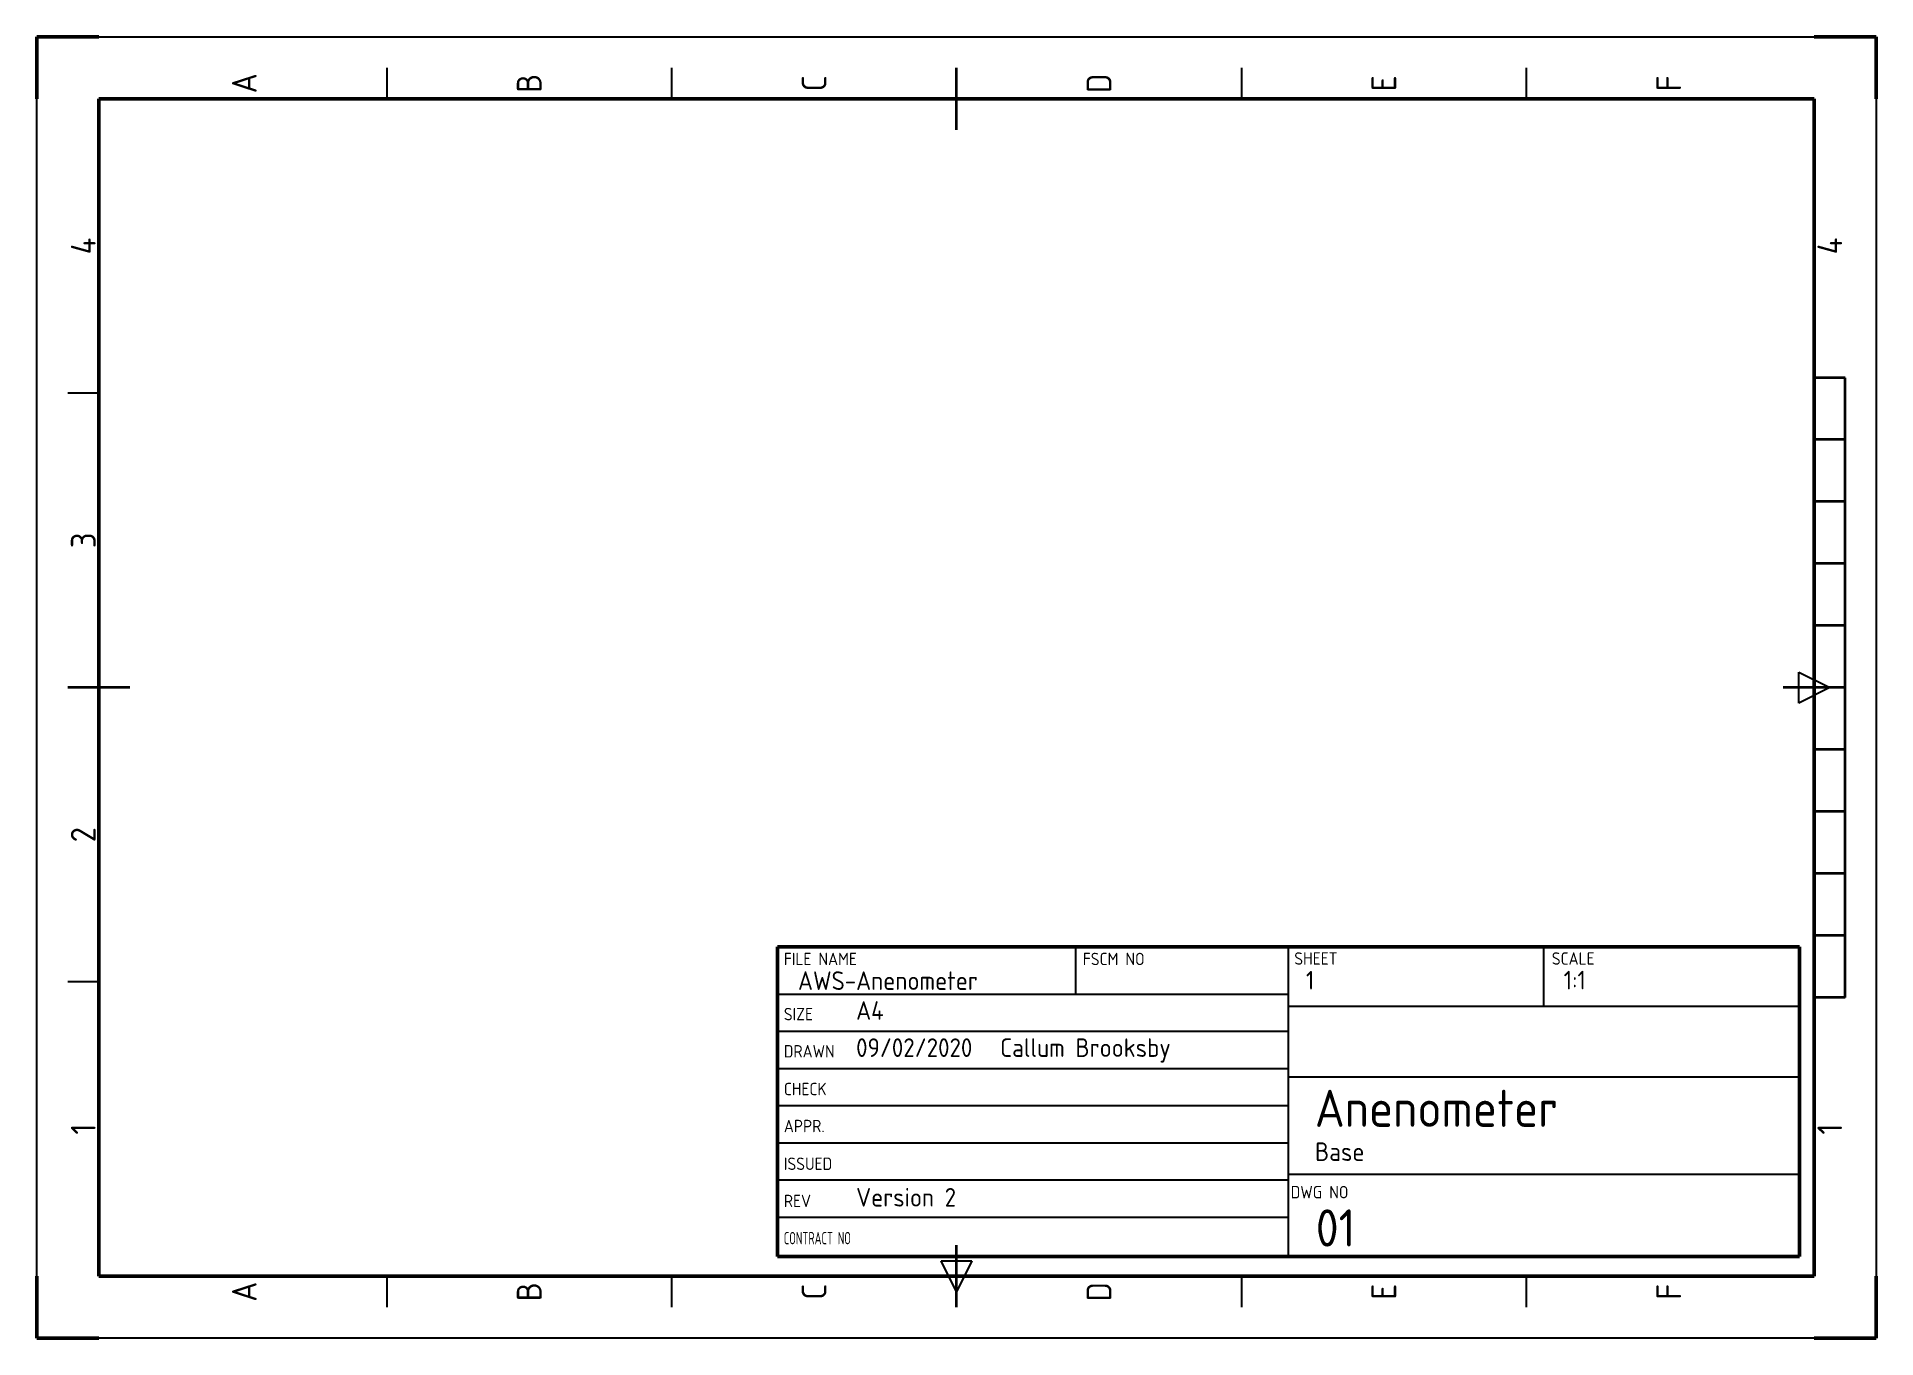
# Paper-space layout 'Layout1' of a CAD drawing. Header units: millimetres. Extents: x -20 to 277, y -7 to 203.
import ezdxf
from ezdxf.enums import TextEntityAlignment as Align

# ---------------------------------------------------------------- set-up
doc = ezdxf.new("R2010")
doc.units = ezdxf.units.MM
doc.layers.add('AM_0', color=7, linetype='Continuous', lineweight=50)
doc.layers.add('AM_BOR', color=7, linetype='Continuous', lineweight=50)
doc.styles.add('ACISOTS', font='isocp.shx')

# ---------------------------------------------------------------- blocks, each defined once
blk = doc.blocks.new('ISO_A4')
for p, q in [((200, 287), (10, 287)), ((10, 287), (10, 10)), ((200, 10), (200, 287)), ((10, 10), (200, 10))]:
    blk.add_line(p, q)
at = {"layer": 'AM_BOR'}
for p, q in [((10, 297), (0, 297)), ((0, 297), (0, 287)), ((210, 297), (200, 297)), ((210, 287), (210, 297)), ((0, 0), (0, 10)), ((210, 0), (210, 10)), ((0, 0), (10, 0)), ((210, 0), (200, 0))]:
    blk.add_line(p, q, dxfattribs=at)
at = {"layer": 'AM_BOR', "color": 12, "lineweight": 25}
for p, q in [((0, 297), (210, 297)), ((0, 0), (0, 297)), ((210, 297), (210, 0)), ((57.5, 287), (57.5, 292)), ((152.5, 287), (152.5, 292)), ((10, 240.5), (5, 240.5)), ((205, 240.5), (200, 240.5)), ((10, 194.5), (5, 194.5)), ((205, 194.5), (200, 194.5)), ((7.5, 148.5), (12.5, 151)), ((12.5, 146), (7.5, 148.5)), ((12.5, 151), (12.5, 146)), ((10, 102.5), (5, 102.5)), ((205, 102.5), (200, 102.5)), ((10, 56.5), (5, 56.5)), ((205, 56.5), (200, 56.5)), ((105, 7.5), (102.5, 12.5)), ((102.5, 12.5), (107.5, 12.5)), ((107.5, 12.5), (105, 7.5)), ((210, 0), (0, 0))]:
    blk.add_line(p, q, dxfattribs=at)
at = {"layer": 'AM_BOR', "color": 140, "lineweight": 35}
for p, q in [((105, 282), (105, 292)), ((5, 148.5), (15, 148.5)), ((195, 148.5), (205, 148.5)), ((105, 5), (105, 15)), ((55, 5), (55, 10)), ((65, 5), (65, 10)), ((75, 5), (75, 10)), ((85, 5), (85, 10)), ((95, 5), (95, 10)), ((115, 5), (115, 10)), ((125, 5), (125, 10)), ((135, 5), (135, 10)), ((145, 5), (145, 10)), ((155, 5), (155, 10)), ((55, 5), (155, 5))]:
    blk.add_line(p, q, dxfattribs=at)
at = {"layer": 'AM_BOR', "color": 12, "lineweight": 25, "style": 'ACISOTS'}
for s, p in [('1', (33.75, 289.5)), ('2', (81.25, 289.5)), ('3', (128.75, 289.5)), ('4', (176.25, 289.5)), ('A', (7.5, 263.5)), ('A', (202.5, 263.5)), ('B', (7.5, 217.5)), ('B', (202.5, 217.5)), ('C', (7.5, 171.5)), ('C', (202.5, 171.5)), ('D', (7.5, 125.5)), ('D', (202.5, 125.5)), ('E', (7.5, 79.5)), ('E', (202.5, 79.5)), ('F', (7.5, 33.5)), ('F', (202.5, 33.5)), ('1', (33.75, 7.5)), ('4', (176.25, 7.5))]:
    blk.add_text(s, height=4, dxfattribs=at).set_placement(p, align=Align.MIDDLE)
blk = doc.blocks.new('ISO_TITLEA')
for p, q in [((0, 50), (-165, 50)), ((-165, 0), (-165, 50)), ((0, 0), (0, 50)), ((0, 0), (-165, 0))]:
    blk.add_line(p, q)
at = {"layer": 'AM_BOR', "color": 12, "lineweight": 25}
for p, q in [((-116.86, 50), (-116.86, 42.38)), ((-82.5, 0), (-82.5, 50)), ((-41.25, 40.35), (-41.25, 50)), ((-165, 42.38), (-82.5, 42.38)), ((0, 40.35), (-82.5, 40.35)), ((-165, 36.38), (-82.5, 36.38)), ((-165, 30.38), (-82.5, 30.38)), ((-82.5, 29.01), (0, 29.01)), ((-165, 24.38), (-82.5, 24.38)), ((-165, 18.38), (-82.5, 18.38)), ((-165, 12.38), (-82.5, 12.38)), ((-82.5, 13.29), (0, 13.29)), ((-165, 6.38), (-82.5, 6.38))]:
    blk.add_line(p, q, dxfattribs=at)
at = {"layer": 'AM_BOR', "color": 12, "lineweight": 25, "style": 'ACISOTS'}
for s, p in [('FILE NAME', (-163.97, 47.04)), ('FSCM NO', (-115.7, 47.04)), ('SHEET', (-81.55, 47.11)), ('SCALE', (-39.97, 47.11)), ('SIZE', (-163.97, 38.14)), ('DRAWN', (-163.97, 32.14)), ('CHECK', (-163.97, 26.05)), ('APPR.', (-163.97, 20.08)), ('ISSUED', (-163.97, 13.99)), ('REV', (-163.97, 7.99)), ('DWG NO', (-82.12, 9.41))]:
    blk.add_text(s, height=2, dxfattribs=at).set_placement(p)
at = {"layer": 'AM_BOR', "color": 12, "lineweight": 25, "style": 'ACISOTS', "width": 0.683519}
blk.add_text('CONTRACT NO', height=2, dxfattribs=at).set_placement((-163.97, 1.99))
at = {"layer": 'AM_BOR', "color": 140, "lineweight": 35, "style": 'ACISOTS'}
for tag, p, height in [('GEN-TITLE-DWG{13.6}', (-161.69, 43.04), 3), ('GEN-TITLE-FSCM{8.6}', (-113.32, 43.04), 3), ('GEN-TITLE-SHEET{11.8}', (-79.67, 43.11), 3), ('GEN-TITLE-SCA{12.7}', (-38.05, 43.13), 3), ('GEN-TITLE-SIZ{22.6}', (-152.3, 38.23), 3), ('GEN-TITLE-DACT{21}', (-78.21, 33.14), 3.5), ('GEN-TITLE-DAT{7.1}', (-152.3, 32.23), 3), ('GEN-TITLE-NAME{14.9}', (-129.04, 32.23), 3), ('GEN-TITLE-CHKD{7.1}', (-152.3, 26.14), 3), ('GEN-TITLE-CHKM{14.9}', (-129.04, 26.14), 3), ('GEN-TITLE-DES1{12.3}', (-78.24, 20.94), 6), ('GEN-TITLE-APPD{7.1}', (-152.3, 20.17), 3), ('GEN-TITLE-APPM{14.9}', (-129.04, 20.17), 3), ('GEN-TITLE-DES2{24.5}', (-78.21, 15.44), 3), ('GEN-TITLE-ISSD{7.1}', (-152.3, 14.08), 3), ('GEN-TITLE-ISSM{14.9}', (-129.04, 14.08), 3), ('GEN-TITLE-REV{22.6}', (-152.3, 8.08), 3), ('GEN-TITLE-CTRN{19.4}', (-152.3, 2.08), 3.5)]:
    blk.add_attdef(tag, p, '', height=height, dxfattribs=at)
at = {"layer": 'AM_BOR', "style": 'ACISOTS'}
blk.add_attdef('GEN-TITLE-NR{12.3}', (-78.08, 1.63), '', height=6, dxfattribs=at)

psp = doc.layouts.get("Layout1")

# ---------------------------------------------------------------- block references
at = {"layer": 'AM_0', "lineweight": 0, "rotation": 90}
psp.add_blockref('ISO_A4', (276.82, -7.02), dxfattribs=at)
at = {"layer": 'AM_0', "lineweight": 0}
psp.add_blockref('ISO_TITLEA', (264.41, 6.14), dxfattribs=at).add_auto_attribs({'GEN-TITLE-DWG{13.6}': 'AWS-Anenometer', 'GEN-TITLE-SCA{12.7}': '1:1', 'GEN-TITLE-DAT{7.1}': '09/02/2020', 'GEN-TITLE-NAME{14.9}': 'Callum Brooksby', 'GEN-TITLE-DES1{12.3}': 'Anenometer', 'GEN-TITLE-DES2{24.5}': 'Base', 'GEN-TITLE-NR{12.3}': '01', 'GEN-TITLE-SIZ{22.6}': 'A4', 'GEN-TITLE-SHEET{11.8}': '1', 'GEN-TITLE-REV{22.6}': 'Version 2'})

doc.saveas('drawing.dxf')
